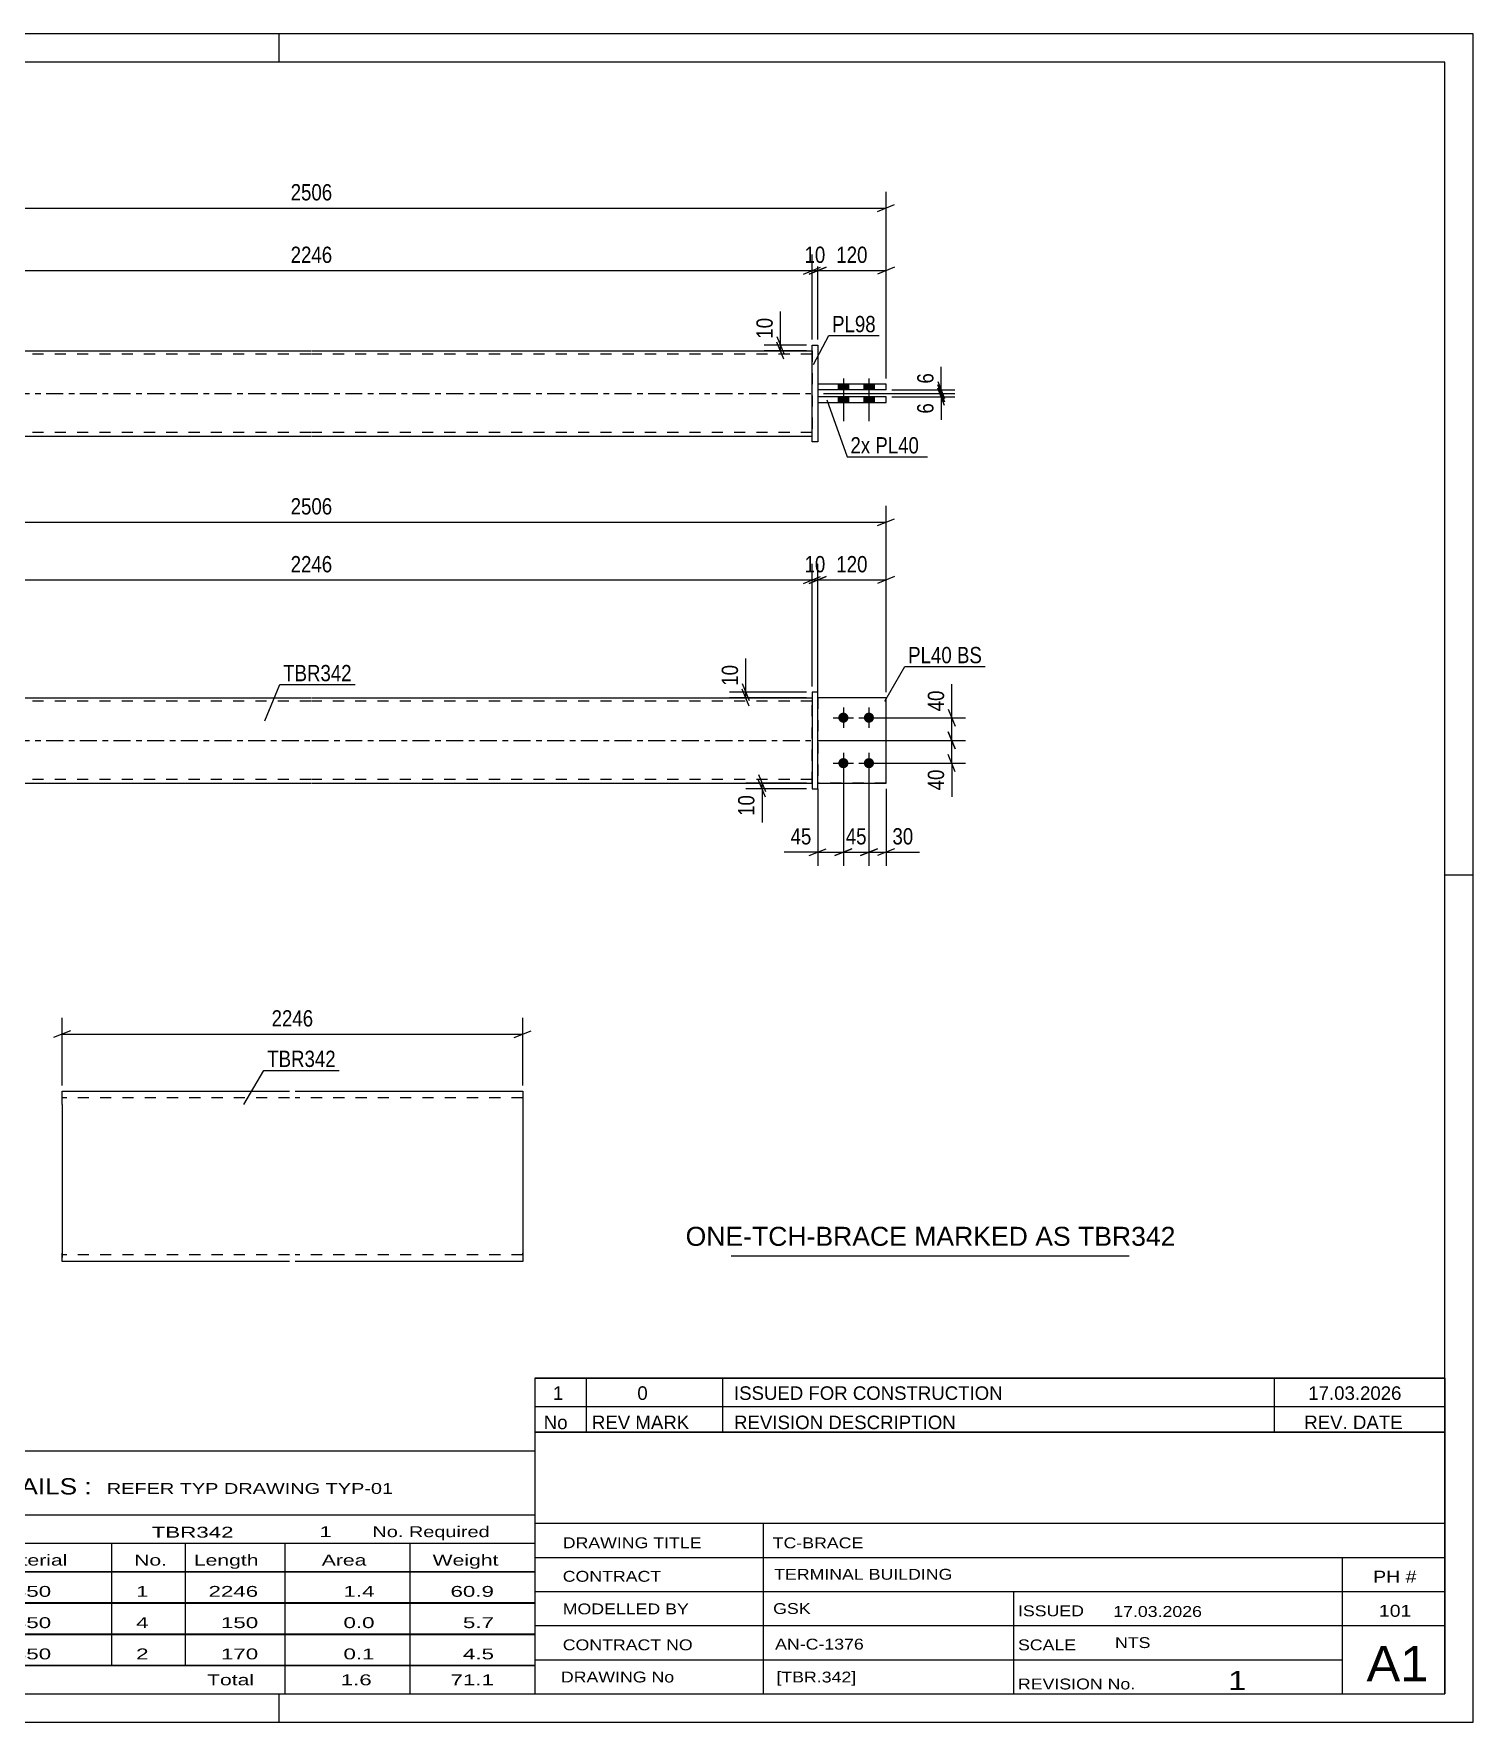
# Model space of a CAD drawing. Header units: millimetres. Extents: x 0 to 420, y 0 to 297.
# Drawn here: x 166.9 to 420, y 0 to 297 of the extents above; entities that cross this region are included whole.
import ezdxf

# ---------------------------------------------------------------- set-up
doc = ezdxf.new("R2010")
doc.units = ezdxf.units.MM
doc.linetypes.add('DXK_LINE_DOT2', pattern=[3.9198, 1.9599, -1.9599])
doc.linetypes.add('DXK_LINE_DOT3', pattern=[5.9187, 2.979, -0.9799, 0.9799, -0.9799])
doc.styles.add('Arial', font='ARIAL.TTF', dxfattribs={"height": 0.2})
doc.styles.add('Arial Narrow', font='ARIALN.TTF', dxfattribs={"height": 0.2})

# ---------------------------------------------------------------- blocks, each defined once
blk = doc.blocks.new('Unknown-581590632-1127')
at = {"color": 5, "linetype": 'Continuous'}
for p, q in [((420, 297), (0, 297)), ((210, 292), (210, 297)), ((420, 0), (420, 297)), ((415, 292), (5, 292)), ((415, 5), (415, 292)), ((420, 149), (415, 149)), ((5, 5), (415, 5)), ((210, 0), (210, 5)), ((0, 0), (420, 0))]:
    blk.add_line(p, q, dxfattribs=at)
blk = doc.blocks.new('Part-581590632-1367 - 1364')
at = {"color": 2, "linetype": 'Continuous'}
for p, q in [((303.73, 181.2), (303.73, 164.2)), ((304.73, 181.2), (303.73, 181.2)), ((304.73, 164.2), (304.73, 181.2)), ((303.73, 164.2), (304.73, 164.2))]:
    blk.add_line(p, q, dxfattribs=at)
blk = doc.blocks.new('Bolt-581590632-1379 - 1364')
at = {"linetype": 'Continuous'}
for points in [[(309.23, 177.6, -1), (309.23, 175.8, -1)], [(313.73, 177.6, -1), (313.73, 175.8, -1)], [(309.23, 169.6, -1), (309.23, 167.8, -1)], [(313.73, 169.6, -1), (313.73, 167.8, -1)]]:
    blk.add_hatch(color=1, dxfattribs=at).paths.add_polyline_path(points)
at = {"color": 1, "linetype": 'Continuous'}
for p, q in [((309.23, 178.5), (309.23, 174.9)), ((313.73, 178.5), (313.73, 174.9)), ((307.43, 176.7), (311.03, 176.7)), ((311.93, 176.7), (315.53, 176.7)), ((309.23, 170.5), (309.23, 166.9)), ((313.73, 170.5), (313.73, 166.9)), ((307.43, 168.7), (311.03, 168.7)), ((311.93, 168.7), (315.53, 168.7))]:
    blk.add_line(p, q, dxfattribs=at)
blk = doc.blocks.new('Part-581590632-1440 - 1364')
at = {"linetype": 'Continuous'}
blk.add_hatch(color=2, dxfattribs=at).paths.add_polyline_path([(157.63, 180.2), (156.83, 181.6), (158.43, 181.6)])
at = {"color": 2, "linetype": 'Continuous'}
for p, q in [((157.63, 180.2), (156.83, 181.6)), ((156.83, 181.6), (158.43, 181.6)), ((158.43, 181.6), (157.63, 180.2)), ((127.63, 180.2), (215.63, 180.2)), ((215.73, 180.2), (303.73, 180.2)), ((127.63, 165.2), (215.63, 165.2)), ((215.73, 165.2), (303.73, 165.2))]:
    blk.add_line(p, q, dxfattribs=at)
at = {"color": 7, "linetype": 'DXK_LINE_DOT2'}
for p, q in [((127.63, 165.2), (127.63, 180.2)), ((215.63, 179.6), (127.63, 179.6)), ((303.73, 179.6), (215.73, 179.6)), ((303.73, 165.2), (303.73, 180.2)), ((215.63, 165.8), (127.63, 165.8)), ((303.73, 165.8), (215.73, 165.8))]:
    blk.add_line(p, q, dxfattribs=at)
at = {"color": 7, "linetype": 'DXK_LINE_DOT3'}
for p, q in [((127.63, 172.7), (215.63, 172.7)), ((215.73, 172.7), (303.73, 172.7))]:
    blk.add_line(p, q, dxfattribs=at)
at = {"color": 2, "linetype": 'Continuous'}
blk.add_circle((157.63, 181.1), 1, dxfattribs=at)
blk = doc.blocks.new('Part-581590632-1445 - 1364')
at = {"color": 2, "linetype": 'Continuous'}
for p, q in [((316.73, 180.2), (304.73, 180.2)), ((316.73, 165.2), (316.73, 180.2)), ((304.73, 165.2), (316.73, 165.2))]:
    blk.add_line(p, q, dxfattribs=at)
at = {"color": 7, "linetype": 'DXK_LINE_DOT2'}
blk.add_line((304.73, 180.2), (304.73, 165.2), dxfattribs=at)
blk = doc.blocks.new('Part-581590632-1450 - 1364')
at = {"color": 7, "linetype": 'DXK_LINE_DOT2'}
for p, q in [((316.73, 180.2), (304.73, 180.2)), ((304.73, 180.2), (304.73, 165.2)), ((316.73, 165.2), (316.73, 180.2)), ((304.73, 165.2), (316.73, 165.2)), ((316.73, 165.2), (304.73, 165.2))]:
    blk.add_line(p, q, dxfattribs=at)
blk = doc.blocks.new('Part-581590632-1778 - 1767')
at = {"color": 7, "linetype": 'DXK_LINE_DOT2'}
blk.add_line((304.73, 233.14), (304.73, 232.14), dxfattribs=at)
at = {"color": 2, "linetype": 'Continuous'}
for p, q in [((316.73, 233.14), (304.73, 233.14)), ((304.73, 232.14), (316.73, 232.14)), ((316.73, 232.14), (316.73, 233.14))]:
    blk.add_line(p, q, dxfattribs=at)
blk = doc.blocks.new('Part-581590632-1773 - 1767')
at = {"linetype": 'Continuous'}
blk.add_hatch(color=2, dxfattribs=at).paths.add_polyline_path([(157.63, 233.74), (156.83, 235.14), (158.43, 235.14)])
at = {"color": 2, "linetype": 'Continuous'}
for p, q in [((127.63, 241.24), (215.63, 241.24)), ((215.73, 241.24), (303.73, 241.24)), ((157.63, 233.74), (156.83, 235.14)), ((156.83, 235.14), (158.43, 235.14)), ((158.43, 235.14), (157.63, 233.74)), ((127.63, 226.24), (215.63, 226.24)), ((215.73, 226.24), (303.73, 226.24))]:
    blk.add_line(p, q, dxfattribs=at)
at = {"color": 7, "linetype": 'DXK_LINE_DOT2'}
for p, q in [((127.63, 226.24), (127.63, 241.24)), ((215.63, 240.64), (127.63, 240.64)), ((303.73, 240.64), (215.73, 240.64)), ((303.73, 241.24), (303.73, 226.24)), ((215.63, 226.84), (127.63, 226.84)), ((303.73, 226.84), (215.73, 226.84))]:
    blk.add_line(p, q, dxfattribs=at)
at = {"color": 7, "linetype": 'DXK_LINE_DOT3'}
for p, q in [((127.63, 233.74), (215.63, 233.74)), ((215.73, 233.74), (303.73, 233.74))]:
    blk.add_line(p, q, dxfattribs=at)
at = {"color": 2, "linetype": 'Continuous'}
blk.add_circle((157.63, 234.64), 1, dxfattribs=at)
blk = doc.blocks.new('Part-581590632-1783 - 1767')
at = {"color": 7, "linetype": 'DXK_LINE_DOT2'}
blk.add_line((304.73, 235.34), (304.73, 234.34), dxfattribs=at)
at = {"color": 2, "linetype": 'Continuous'}
for p, q in [((316.73, 235.34), (304.73, 235.34)), ((316.73, 234.34), (316.73, 235.34)), ((316.73, 234.34), (304.73, 234.34))]:
    blk.add_line(p, q, dxfattribs=at)
blk = doc.blocks.new('Part-581590632-1788 - 1767')
at = {"color": 2, "linetype": 'Continuous'}
for p, q in [((303.73, 225.24), (303.73, 242.24)), ((303.73, 242.24), (304.73, 242.24)), ((304.73, 242.24), (304.73, 225.24)), ((304.73, 225.24), (303.73, 225.24))]:
    blk.add_line(p, q, dxfattribs=at)
blk = doc.blocks.new('Bolt-581590632-1800 - 1767')
at = {"linetype": 'Continuous'}
for points in [[(310.13, 235.34), (308.33, 235.34), (308.33, 234.34), (310.13, 234.34)], [(310.13, 235.34), (308.33, 235.34), (308.33, 234.34), (310.13, 234.34)], [(314.63, 235.34), (312.83, 235.34), (312.83, 234.34), (314.63, 234.34)], [(314.63, 235.34), (312.83, 235.34), (312.83, 234.34), (314.63, 234.34)], [(310.13, 233.14), (308.33, 233.14), (308.33, 232.14), (310.13, 232.14)], [(310.13, 233.14), (308.33, 233.14), (308.33, 232.14), (310.13, 232.14)], [(314.63, 233.14), (312.83, 233.14), (312.83, 232.14), (314.63, 232.14)], [(314.63, 233.14), (312.83, 233.14), (312.83, 232.14), (314.63, 232.14)]]:
    blk.add_hatch(color=1, dxfattribs=at).paths.add_polyline_path(points)
at = {"color": 1, "linetype": 'Continuous'}
for p, q in [((308.33, 235.34), (308.33, 234.34)), ((308.33, 235.34), (308.33, 234.34)), ((309.23, 236.34), (309.23, 228.84)), ((309.23, 236.34), (309.23, 228.84)), ((310.13, 235.34), (310.13, 234.34)), ((310.13, 235.34), (310.13, 234.34)), ((312.83, 235.34), (312.83, 234.34)), ((312.83, 235.34), (312.83, 234.34)), ((313.73, 236.34), (313.73, 228.84)), ((313.73, 236.34), (313.73, 228.84)), ((314.63, 235.34), (314.63, 234.34)), ((314.63, 235.34), (314.63, 234.34)), ((308.33, 233.14), (308.33, 232.14)), ((308.33, 233.14), (308.33, 232.14)), ((310.13, 233.14), (310.13, 232.14)), ((310.13, 233.14), (310.13, 232.14)), ((312.83, 233.14), (312.83, 232.14)), ((312.83, 233.14), (312.83, 232.14)), ((314.63, 233.14), (314.63, 232.14)), ((314.63, 233.14), (314.63, 232.14))]:
    blk.add_line(p, q, dxfattribs=at)
blk = doc.blocks.new('Part-581590632-2256 - 2248')
at = {"color": 2, "linetype": 'Continuous'}
for p, q in [((171.84, 108.63), (171.84, 111.03)), ((171.84, 111.03), (211.84, 111.03)), ((212.84, 111.03), (252.84, 111.03)), ((252.84, 111.03), (252.84, 110.85)), ((252.84, 110.85), (252.84, 108.63)), ((171.84, 108.63), (171.84, 82.52)), ((252.84, 108.63), (252.84, 81.03)), ((171.84, 81.22), (171.84, 82.52)), ((171.84, 81.03), (171.84, 81.22)), ((211.84, 81.03), (171.84, 81.03)), ((252.84, 81.03), (212.84, 81.03))]:
    blk.add_line(p, q, dxfattribs=at)
at = {"color": 7, "linetype": 'DXK_LINE_DOT2'}
for p, q in [((252.84, 110.33), (252.84, 108.63)), ((211.84, 109.83), (171.84, 109.83)), ((252.84, 109.83), (212.84, 109.83)), ((171.84, 82.52), (171.84, 81.74)), ((171.84, 82.23), (171.84, 82.33)), ((211.84, 82.23), (171.84, 82.23)), ((252.84, 82.23), (212.84, 82.23)), ((252.84, 82.33), (252.84, 82.52)), ((252.84, 82.23), (252.84, 82.33)), ((252.84, 82.23), (252.84, 82.33))]:
    blk.add_line(p, q, dxfattribs=at)
blk = doc.blocks.new('StraightDimension-581590632-1665 - 1364')
at = {"color": 7, "linetype": 'Continuous'}
for p, q in [((309.23, 167.7), (309.23, 150.65)), ((313.73, 167.7), (313.73, 150.65)), ((307.73, 152.45), (310.73, 153.65)), ((309.23, 153.05), (313.73, 153.05)), ((315.23, 153.65), (312.23, 152.45))]:
    blk.add_line(p, q, dxfattribs=at)
at = {"color": 0}
blk.add_wipeout([(313.91, 153.8), (313.91, 158), (309.05, 158), (309.05, 153.8)], dxfattribs=at)
at = {"color": 3, "style": 'Arial Narrow'}
blk.add_text('45', height=2.863, dxfattribs=at).set_placement((309.65, 154.4))
blk = doc.blocks.new('StraightDimension-581590632-1505 - 1364')
at = {"color": 7, "linetype": 'Continuous'}
for p, q in [((303.73, 182.2), (303.73, 203.77)), ((304.73, 181.2), (304.73, 203.77)), ((302.23, 200.32), (305.23, 201.52)), ((306.23, 201.52), (303.23, 200.32)), ((303.73, 200.92), (304.73, 200.92))]:
    blk.add_line(p, q, dxfattribs=at)
at = {"color": 0}
blk.add_wipeout([(306.66, 201.67), (306.66, 205.87), (301.8, 205.87), (301.8, 201.67)], dxfattribs=at)
at = {"color": 3, "style": 'Arial Narrow'}
blk.add_text('10', height=2.863, dxfattribs=at).set_placement((302.4, 202.27))
blk = doc.blocks.new('StraightDimension-581590632-1703 - 1364')
at = {"color": 7, "linetype": 'Continuous'}
for p, q in [((314.73, 176.7), (330.69, 176.7)), ((327.69, 178.2), (328.89, 175.2)), ((328.29, 172.7), (328.29, 176.7)), ((304.73, 172.7), (330.69, 172.7)), ((328.89, 171.2), (327.69, 174.2))]:
    blk.add_line(p, q, dxfattribs=at)
at = {"color": 0}
blk.add_wipeout([(327.54, 182.08), (323.34, 182.08), (323.34, 177.22), (327.54, 177.22)], dxfattribs=at)
at = {"color": 7, "linetype": 'Continuous'}
blk.add_line((328.29, 176.7), (328.29, 182.6), dxfattribs=at)
blk.add_line((328.29, 176.7), (328.29, 182.6), dxfattribs=at)
at = {"color": 3, "style": 'Arial Narrow'}
blk.add_text('40', height=2.863, rotation=90.0002, dxfattribs=at).set_placement((326.94, 177.82))
blk = doc.blocks.new('StraightDimension-581590632-1649 - 1364')
at = {"color": 7, "linetype": 'Continuous'}
for p, q in [((309.23, 167.7), (309.23, 150.65)), ((304.73, 164.2), (304.73, 150.65)), ((303.23, 152.45), (306.23, 153.65)), ((304.73, 153.05), (309.23, 153.05)), ((310.73, 153.65), (307.73, 152.45))]:
    blk.add_line(p, q, dxfattribs=at)
at = {"color": 0}
blk.add_wipeout([(304.21, 153.8), (304.21, 158), (299.35, 158), (299.35, 153.8)], dxfattribs=at)
at = {"color": 7, "linetype": 'Continuous'}
blk.add_line((304.73, 153.05), (298.83, 153.05), dxfattribs=at)
blk.add_line((304.73, 153.05), (298.83, 153.05), dxfattribs=at)
at = {"color": 3, "style": 'Arial Narrow'}
blk.add_text('45', height=2.863, dxfattribs=at).set_placement((299.95, 154.4))
blk = doc.blocks.new('StraightDimension-581590632-1730 - 1364')
at = {"color": 7, "linetype": 'Continuous'}
for p, q in [((302.73, 181.2), (289.2, 181.2)), ((291.45, 182.7), (292.65, 179.7)), ((292.65, 178.7), (291.45, 181.7)), ((292.05, 180.2), (292.05, 181.2)), ((302.73, 180.2), (289.2, 180.2))]:
    blk.add_line(p, q, dxfattribs=at)
at = {"color": 0}
blk.add_wipeout([(291.3, 186.58), (287.1, 186.58), (287.1, 181.72), (291.3, 181.72)], dxfattribs=at)
at = {"color": 7, "linetype": 'Continuous'}
blk.add_line((292.05, 181.2), (292.05, 187.1), dxfattribs=at)
blk.add_line((292.05, 181.2), (292.05, 187.1), dxfattribs=at)
at = {"color": 3, "style": 'Arial Narrow'}
blk.add_text('10', height=2.863, rotation=90.0002, dxfattribs=at).set_placement((290.7, 182.32))
blk = doc.blocks.new('StraightDimension-581590632-1496 - 1364')
at = {"color": 7, "linetype": 'Continuous'}
for p, q in [((127.63, 182.2), (127.63, 203.77)), ((303.73, 182.2), (303.73, 203.77)), ((129.13, 201.52), (126.13, 200.32)), ((127.63, 200.92), (303.73, 200.92)), ((302.23, 200.32), (305.23, 201.52))]:
    blk.add_line(p, q, dxfattribs=at)
at = {"color": 0}
blk.add_wipeout([(219.94, 201.67), (219.94, 205.87), (211.43, 205.87), (211.43, 201.67)], dxfattribs=at)
at = {"color": 3, "style": 'Arial Narrow'}
blk.add_text('2246', height=2.863, dxfattribs=at).set_placement((212.03, 202.27))
blk = doc.blocks.new('StraightDimension-581590632-1523 - 1364')
at = {"color": 7, "linetype": 'Continuous'}
for p, q in [((304.73, 181.2), (304.73, 203.77)), ((316.73, 181.2), (316.73, 203.77)), ((303.23, 200.32), (306.23, 201.52)), ((304.73, 200.92), (316.73, 200.92)), ((318.23, 201.52), (315.23, 200.32))]:
    blk.add_line(p, q, dxfattribs=at)
at = {"color": 0}
blk.add_wipeout([(314.07, 201.67), (314.07, 205.87), (307.39, 205.87), (307.39, 201.67)], dxfattribs=at)
at = {"color": 3, "style": 'Arial Narrow'}
blk.add_text('120', height=2.863, dxfattribs=at).set_placement((307.99, 202.27))
blk = doc.blocks.new('StraightDimension-581590632-1546 - 1364')
at = {"color": 7, "linetype": 'Continuous'}
for p, q in [((114.63, 181.2), (114.63, 213.94)), ((316.73, 181.2), (316.73, 213.94)), ((116.13, 211.69), (113.13, 210.49)), ((114.63, 211.09), (316.73, 211.09)), ((315.23, 210.49), (318.23, 211.69))]:
    blk.add_line(p, q, dxfattribs=at)
at = {"color": 0}
blk.add_wipeout([(219.94, 211.84), (219.94, 216.04), (211.43, 216.04), (211.43, 211.84)], dxfattribs=at)
at = {"color": 3, "style": 'Arial Narrow'}
blk.add_text('2506', height=2.863, dxfattribs=at).set_placement((212.03, 212.44))
blk = doc.blocks.new('StraightDimension-581590632-1640 - 1364')
at = {"color": 7, "linetype": 'Continuous'}
for p, q in [((294.33, 166.7), (295.53, 163.7)), ((302.73, 165.2), (292.08, 165.2)), ((302.73, 164.2), (292.08, 164.2)), ((295.53, 162.7), (294.33, 165.7)), ((294.93, 164.2), (294.93, 165.2))]:
    blk.add_line(p, q, dxfattribs=at)
at = {"color": 0}
blk.add_wipeout([(294.18, 163.67), (289.98, 163.67), (289.98, 158.82), (294.18, 158.82)], dxfattribs=at)
at = {"color": 7, "linetype": 'Continuous'}
blk.add_line((294.93, 164.2), (294.93, 158.29), dxfattribs=at)
blk.add_line((294.93, 164.2), (294.93, 158.29), dxfattribs=at)
at = {"color": 3, "style": 'Arial Narrow'}
blk.add_text('10', height=2.863, rotation=90.0002, dxfattribs=at).set_placement((293.58, 159.42))
blk = doc.blocks.new('StraightDimension-581590632-1675 - 1364')
at = {"color": 7, "linetype": 'Continuous'}
for p, q in [((313.73, 167.7), (313.73, 150.65)), ((316.73, 164.2), (316.73, 150.65)), ((312.23, 152.45), (315.23, 153.65)), ((313.73, 153.05), (316.73, 153.05)), ((318.23, 153.65), (315.23, 152.45))]:
    blk.add_line(p, q, dxfattribs=at)
at = {"color": 0}
blk.add_wipeout([(322.11, 153.8), (322.11, 158), (317.26, 158), (317.26, 153.8)], dxfattribs=at)
at = {"color": 7, "linetype": 'Continuous'}
blk.add_line((316.73, 153.05), (322.64, 153.05), dxfattribs=at)
blk.add_line((316.73, 153.05), (322.64, 153.05), dxfattribs=at)
at = {"color": 3, "style": 'Arial Narrow'}
blk.add_text('30', height=2.863, dxfattribs=at).set_placement((317.86, 154.4))
blk = doc.blocks.new('StraightDimension-581590632-1716 - 1364')
at = {"color": 7, "linetype": 'Continuous'}
for p, q in [((304.73, 172.7), (330.69, 172.7)), ((327.69, 174.2), (328.89, 171.2)), ((328.29, 168.7), (328.29, 172.7)), ((328.89, 167.2), (327.69, 170.2)), ((314.73, 168.7), (330.69, 168.7))]:
    blk.add_line(p, q, dxfattribs=at)
at = {"color": 0}
blk.add_wipeout([(327.54, 168.17), (323.34, 168.17), (323.34, 163.32), (327.54, 163.32)], dxfattribs=at)
at = {"color": 7, "linetype": 'Continuous'}
blk.add_line((328.29, 168.7), (328.29, 162.79), dxfattribs=at)
blk.add_line((328.29, 168.7), (328.29, 162.79), dxfattribs=at)
at = {"color": 3, "style": 'Arial Narrow'}
blk.add_text('40', height=2.863, rotation=90.0002, dxfattribs=at).set_placement((326.94, 163.92))
blk = doc.blocks.new('StraightDimension-581590632-1890 - 1767')
at = {"color": 7, "linetype": 'Continuous'}
for p, q in [((303.23, 254.74), (306.23, 255.94)), ((304.73, 243.25), (304.73, 258.19)), ((318.23, 255.94), (315.23, 254.74)), ((316.73, 236.34), (316.73, 258.19)), ((304.73, 255.34), (316.73, 255.34))]:
    blk.add_line(p, q, dxfattribs=at)
at = {"color": 0}
blk.add_wipeout([(314.07, 256.09), (314.07, 260.29), (307.39, 260.29), (307.39, 256.09)], dxfattribs=at)
at = {"color": 3, "style": 'Arial Narrow'}
blk.add_text('120', height=2.863, dxfattribs=at).set_placement((307.99, 256.69))
blk = doc.blocks.new('StraightDimension-581590632-1816 - 1767')
at = {"color": 7, "linetype": 'Continuous'}
for p, q in [((325.83, 235.84), (327.03, 232.84)), ((327.03, 232.24), (325.83, 235.24)), ((305.73, 233.74), (328.83, 233.74)), ((317.73, 234.34), (328.83, 234.34)), ((326.43, 233.74), (326.43, 234.34))]:
    blk.add_line(p, q, dxfattribs=at)
at = {"color": 0}
blk.add_wipeout([(325.68, 237.9), (321.48, 237.9), (321.48, 234.87), (325.68, 234.87)], dxfattribs=at)
at = {"color": 7, "linetype": 'Continuous'}
blk.add_line((326.43, 234.34), (326.43, 238.42), dxfattribs=at)
blk.add_line((326.43, 234.34), (326.43, 238.42), dxfattribs=at)
at = {"color": 3, "style": 'Arial Narrow'}
blk.add_text('6', height=2.86, rotation=90.0002, dxfattribs=at).set_placement((325.08, 235.47))
blk = doc.blocks.new('StraightDimension-581590632-1805 - 1767')
at = {"color": 7, "linetype": 'Continuous'}
for p, q in [((297.55, 243.75), (298.75, 240.75)), ((302.73, 242.25), (295.3, 242.25)), ((302.73, 241.24), (295.3, 241.24)), ((298.75, 239.74), (297.55, 242.74)), ((298.15, 241.24), (298.15, 242.25))]:
    blk.add_line(p, q, dxfattribs=at)
at = {"color": 0}
blk.add_wipeout([(297.4, 247.63), (293.2, 247.63), (293.2, 242.77), (297.4, 242.77)], dxfattribs=at)
at = {"color": 7, "linetype": 'Continuous'}
blk.add_line((298.15, 242.25), (298.15, 248.15), dxfattribs=at)
blk.add_line((298.15, 242.25), (298.15, 248.15), dxfattribs=at)
at = {"color": 3, "style": 'Arial Narrow'}
blk.add_text('10', height=2.863, rotation=90.0002, dxfattribs=at).set_placement((296.8, 243.37))
blk = doc.blocks.new('StraightDimension-581590632-1825 - 1767')
at = {"color": 7, "linetype": 'Continuous'}
for p, q in [((325.83, 235.24), (327.03, 232.24)), ((327.03, 231.64), (325.83, 234.64)), ((305.73, 233.74), (328.83, 233.74)), ((317.73, 233.14), (328.83, 233.14)), ((326.43, 233.14), (326.43, 233.74))]:
    blk.add_line(p, q, dxfattribs=at)
at = {"color": 0}
blk.add_wipeout([(325.68, 232.62), (321.48, 232.62), (321.48, 229.59), (325.68, 229.59)], dxfattribs=at)
at = {"color": 7, "linetype": 'Continuous'}
blk.add_line((326.43, 233.14), (326.43, 229.07), dxfattribs=at)
blk.add_line((326.43, 233.14), (326.43, 229.07), dxfattribs=at)
at = {"color": 3, "style": 'Arial Narrow'}
blk.add_text('6', height=2.86, rotation=90.0002, dxfattribs=at).set_placement((325.08, 230.19))
blk = doc.blocks.new('StraightDimension-581590632-1900 - 1767')
at = {"color": 7, "linetype": 'Continuous'}
for p, q in [((302.23, 254.74), (305.23, 255.94)), ((306.23, 255.94), (303.23, 254.74)), ((303.73, 243.25), (303.73, 258.19)), ((304.73, 243.25), (304.73, 258.19)), ((303.73, 255.34), (304.73, 255.34))]:
    blk.add_line(p, q, dxfattribs=at)
at = {"color": 0}
blk.add_wipeout([(306.66, 256.09), (306.66, 260.29), (301.8, 260.29), (301.8, 256.09)], dxfattribs=at)
at = {"color": 3, "style": 'Arial Narrow'}
blk.add_text('10', height=2.863, dxfattribs=at).set_placement((302.4, 256.69))
blk = doc.blocks.new('StraightDimension-581590632-1910 - 1767')
at = {"color": 7, "linetype": 'Continuous'}
for p, q in [((129.13, 255.94), (126.13, 254.74)), ((127.63, 243.24), (127.63, 258.19)), ((302.23, 254.74), (305.23, 255.94)), ((303.73, 243.24), (303.73, 258.19)), ((127.63, 255.34), (303.73, 255.34))]:
    blk.add_line(p, q, dxfattribs=at)
at = {"color": 0}
blk.add_wipeout([(219.94, 256.09), (219.94, 260.29), (211.43, 260.29), (211.43, 256.09)], dxfattribs=at)
at = {"color": 3, "style": 'Arial Narrow'}
blk.add_text('2246', height=2.863, dxfattribs=at).set_placement((212.03, 256.69))
blk = doc.blocks.new('StraightDimension-581590632-1941 - 1767')
at = {"color": 7, "linetype": 'Continuous'}
for p, q in [((114.63, 236.34), (114.63, 269.19)), ((316.73, 236.34), (316.73, 269.19)), ((116.13, 266.94), (113.13, 265.74)), ((114.63, 266.34), (316.73, 266.34)), ((315.23, 265.74), (318.23, 266.94))]:
    blk.add_line(p, q, dxfattribs=at)
at = {"color": 0}
blk.add_wipeout([(219.94, 267.09), (219.94, 271.29), (211.43, 271.29), (211.43, 267.09)], dxfattribs=at)
at = {"color": 3, "style": 'Arial Narrow'}
blk.add_text('2506', height=2.863, dxfattribs=at).set_placement((212.03, 267.69))
blk = doc.blocks.new('StraightDimension-581590632-2261 - 2248')
at = {"color": 7, "linetype": 'Continuous'}
for p, q in [((171.84, 112.03), (171.84, 123.88)), ((252.84, 112.03), (252.84, 123.88)), ((173.34, 121.63), (170.34, 120.43)), ((171.84, 121.03), (252.84, 121.03)), ((251.34, 120.43), (254.34, 121.63))]:
    blk.add_line(p, q, dxfattribs=at)
at = {"color": 0}
blk.add_wipeout([(216.59, 121.78), (216.59, 125.98), (208.08, 125.98), (208.08, 121.78)], dxfattribs=at)
at = {"color": 3, "style": 'Arial Narrow'}
blk.add_text('2246', height=2.863, dxfattribs=at).set_placement((208.68, 122.38))
blk = doc.blocks.new('Unknown-581590632-2894')
at = {"color": 7, "linetype": 'Continuous'}
for p, q in [((255, 51.05), (255, 5)), ((255, 51.05), (415, 51.05)), ((415, 51), (415, 5)), ((255, 35), (415, 35)), ((295.14, 35), (295.14, 5)), ((255, 29), (415, 29)), ((397, 5.05), (397, 29.05)), ((255, 23), (415, 23)), ((339.14, 23), (339.14, 5)), ((255, 17), (415, 17)), ((255, 11), (397, 11)), ((255, 5), (415, 5))]:
    blk.add_line(p, q, dxfattribs=at)
at = {"color": 7, "style": 'Arial Narrow'}
for s, height, width, p in [('DRAWING TITLE', 1.9089, 1.425378, (259.88, 30.61)), ('TC-BRACE', 1.909, 1.425378, (296.81, 30.59)), ('TERMINAL BUILDING', 1.9089, 1.425378, (297.06, 25.07)), ('CONTRACT', 1.909, 1.425378, (259.88, 24.71)), ('MODELLED BY', 1.9089, 1.425378, (259.88, 18.98)), ('GSK', 1.909, 1.425378, (296.88, 19.04)), ('ISSUED', 1.909, 1.425378, (339.94, 18.64)), ('17.03.2026', 1.909, 1.425378, (356.69, 18.52)), ('CONTRACT NO', 1.9089, 1.425378, (259.88, 12.66)), ('AN-C-1376', 1.909, 1.425378, (297.23, 12.78)), ('SCALE', 1.909, 1.425378, (339.94, 12.65)), ('A1', 6.204, 1.25, (401.24, 7.2)), ('DRAWING No', 1.909, 1.425378, (259.56, 7)), ('[TBR.342]', 1.909, 1.425378, (297.46, 6.99)), ('1', 3.34, 1.5, (376.91, 5.68)), ('REVISION No.', 1.9089, 1.425378, (339.94, 5.77))]:
    blk.add_text(s, height=height, dxfattribs=dict(at, width=width)).set_placement(p)
at = {"color": 7, "linetype": 'Continuous', "style": 'Arial Narrow'}
for s, height, width, p in [('PH #', 2.1, 1.42538, (402.4, 24.55)), ('101', 2.1, 1.42538, (403.41, 18.55)), ('NTS', 1.909, 1.425378, (357, 13.05))]:
    blk.add_text(s, height=height, dxfattribs=dict(at, width=width)).set_placement(p)
blk = doc.blocks.new('Unknown-581590632-2895')
at = {"color": 7, "linetype": 'Continuous'}
for p, q in [((255, 60.55), (415, 60.55)), ((415, 60.55), (255, 60.55)), ((255, 60.55), (255, 55.55)), ((264, 60.55), (264, 55.55)), ((288, 60.55), (288, 55.55)), ((385, 60.55), (385, 55.55)), ((415, 60.55), (415, 55.55)), ((255, 55.55), (415, 55.55)), ((255, 55.55), (255, 51.05)), ((255, 55.55), (415, 55.55)), ((264, 55.55), (264, 51.05)), ((288, 55.55), (288, 51.05)), ((385, 55.55), (385, 51.05)), ((415, 55.55), (415, 51.05)), ((415, 51.05), (255, 51.05))]:
    blk.add_line(p, q, dxfattribs=at)
at = {"color": 7, "linetype": 'Continuous', "style": 'Arial Narrow'}
for s, height, width, p in [('1', 2.39, 1.196471, (258.16, 56.7)), ('0', 2.39, 1.196471, (273, 56.7)), ('ISSUED FOR CONSTRUCTION', 2.3861, 1.196471, (290, 56.7)), ('17.03.2026', 2.386, 1.196471, (391, 56.7)), ('No', 2.386, 1.2, (256.54, 51.55)), ('REV MARK', 2.386, 1.2, (265, 51.55)), ('REVISION DESCRIPTION', 2.3861, 1.2, (290, 51.55)), ('REV. DATE', 2.386, 1.2, (390.28, 51.55))]:
    blk.add_text(s, height=height, dxfattribs=dict(at, width=width)).set_placement(p)
blk = doc.blocks.new('Unknown-581590632-2896')
at = {"color": 7, "linetype": 'Continuous'}
for p, q in [((95, 47.75), (255, 47.75)), ((95, 36.5), (95, 47.75)), ((255, 47.75), (255, 36.5)), ((95, 36.5), (255, 36.5)), ((95, 36.5), (95, 31.5)), ((255, 36.5), (255, 31.5)), ((95, 31.5), (255, 31.5)), ((95, 31.5), (95, 26.5)), ((119, 31.5), (119, 26.5)), ((154.5, 31.5), (154.5, 26.5)), ((180.5, 31.5), (180.5, 26.5)), ((193.5, 31.5), (193.5, 26.5)), ((211, 31.5), (211, 26.5)), ((233, 31.5), (233, 26.5)), ((255, 31.5), (255, 26.5)), ((95, 26.5), (255, 26.5)), ((95, 26.45), (95, 21.05)), ((95, 26.45), (255, 26.45)), ((119, 26.5), (119, 21)), ((154.5, 26.5), (154.5, 21)), ((180.5, 26.5), (180.5, 21)), ((193.5, 26.5), (193.5, 21)), ((211, 26.5), (211, 21)), ((233, 26.5), (233, 21)), ((255, 26.45), (255, 21.05)), ((95, 21.05), (255, 21.05)), ((95, 20.95), (95, 15.55)), ((95, 20.95), (255, 20.95)), ((119, 21), (119, 15.5)), ((154.5, 21), (154.5, 15.5)), ((180.5, 21), (180.5, 15.5)), ((193.5, 21), (193.5, 15.5)), ((211, 21), (211, 15.5)), ((233, 21), (233, 15.5)), ((255, 20.95), (255, 15.55)), ((95, 15.55), (255, 15.55)), ((95, 15.45), (95, 10.05)), ((95, 15.45), (255, 15.45)), ((119, 15.5), (119, 10)), ((154.5, 15.5), (154.5, 10)), ((180.5, 15.5), (180.5, 10)), ((193.5, 15.5), (193.5, 10)), ((211, 15.5), (211, 10)), ((233, 15.5), (233, 10)), ((255, 15.45), (255, 10.05)), ((95, 10.05), (255, 10.05)), ((95, 10), (255, 10)), ((95, 10), (95, 5)), ((211, 10), (211, 5)), ((233, 10), (233, 5)), ((255, 10), (255, 5)), ((95, 5), (255, 5))]:
    blk.add_line(p, q, dxfattribs=at)
at = {"color": 7, "style": 'Arial Narrow'}
for s, height, width, p in [('GENERAL NOTES & WELD DETAILS :', 2.8633, 1.4, (96.15, 40.06)), ('REFER TYP DRAWING TYP-01', 1.9089, 1.6, (179.7, 40.16)), ("MATERIAL LIST FOR ASSEMBLY MK'D", 1.9089, 1.6, (96.15, 32.56)), ('TBR342', 1.909, 1.794707, (187.59, 32.47)), ('1', 1.91, 1.794707, (217.08, 32.56)), ('No. Required', 1.9089, 1.6, (226.41, 32.56)), ('Mark', 1.909, 1.7, (96.34, 27.5)), ('Profile', 1.909, 1.7, (129.41, 27.5)), ('Material', 1.909, 1.7, (159.54, 27.56)), ('No.', 1.909, 1.7, (184.5, 27.56)), ('Length', 1.909, 1.7, (195, 27.56)), ('Area', 1.909, 1.7, (217.5, 27.56)), ('Weight', 1.909, 1.7, (237, 27.56))]:
    blk.add_text(s, height=height, dxfattribs=dict(at, width=width)).set_placement(p)
at = {"color": 7, "linetype": 'Continuous', "style": 'Arial Narrow'}
for s, height, width, p in [('TBR342', 1.909, 1.794707, (96.5, 22.06)), ('SHS150*6', 1.909, 1.794707, (121, 22.06)), ('E350', 1.909, 1.794707, (160.74, 22.06)), ('1', 1.91, 1.794707, (184.86, 22.06)), ('2246', 1.909, 1.794707, (197.58, 22.06)), ('1.4', 1.909, 1.794707, (221.32, 22.06)), ('60.9', 1.909, 1.794707, (240.14, 22.06)), ('PL40', 1.909, 1.794707, (96.5, 16.56)), ('PL10*120', 1.909, 1.794707, (121, 16.56)), ('E350', 1.909, 1.794707, (160.74, 16.56)), ('4', 1.91, 1.794707, (184.86, 16.56)), ('150', 1.909, 1.794707, (199.77, 16.56)), ('0.0', 1.909, 1.794707, (221.32, 16.56)), ('5.7', 1.909, 1.794707, (242.33, 16.56)), ('PL98', 1.909, 1.794707, (96.5, 11.06)), ('PL10*170', 1.909, 1.794707, (121, 11.06)), ('E350', 1.909, 1.794707, (160.74, 11.06)), ('2', 1.91, 1.794707, (184.86, 11.06)), ('170', 1.909, 1.794707, (199.77, 11.06)), ('0.1', 1.909, 1.794707, (221.32, 11.06)), ('4.5', 1.909, 1.794707, (242.33, 11.06)), ('Total', 1.909, 1.7, (197.33, 6.5)), ('1.6', 1.909, 1.794707, (220.83, 6.5)), ('71.1', 1.909, 1.794707, (240.14, 6.5))]:
    blk.add_text(s, height=height, dxfattribs=dict(at, width=width)).set_placement(p)
blk = doc.blocks.new('Unknown-581590632-2897')
at = {"color": 7, "linetype": 'Continuous'}
blk.add_line((289.5, 82.05), (359.5, 82.05), dxfattribs=at)
at = {"color": 7, "style": 'Arial'}
blk.add_text('ONE-TCH-BRACE MARKED AS TBR342', height=3.3428, dxfattribs=at).set_placement((281.49, 83.8))
blk = doc.blocks.new('Mark-581590632-1436 - 1364')
at = {"color": 0}
blk.add_wipeout([(222.77, 183.11), (222.77, 186.11), (210.71, 186.11), (210.71, 183.11)], dxfattribs=at)
blk.add_wipeout([(222.77, 183.11), (222.77, 186.11), (210.71, 186.11), (210.71, 183.11)], dxfattribs=at)
at = {"color": 30, "linetype": 'Continuous'}
for p, q in [((207.51, 176.17), (210.11, 182.51)), ((210.11, 182.51), (223.37, 182.51))]:
    blk.add_line(p, q, dxfattribs=at)
at = {"color": 3, "style": 'Arial Narrow'}
blk.add_text('TBR342', height=2.863, dxfattribs=at).set_placement((210.71, 183.11))
blk = doc.blocks.new('MarkSet-581590632-1752 - 1364')
at = {"color": 0}
blk.add_wipeout([(328.31, 186.28), (328.31, 189.28), (320.63, 189.28), (320.63, 186.28)], dxfattribs=at)
blk.add_wipeout([(328.31, 186.28), (328.31, 189.28), (320.63, 189.28), (320.63, 186.28)], dxfattribs=at)
at = {"color": 30, "linetype": 'Continuous'}
blk.add_line((316.53, 179.62), (320.03, 185.68), dxfattribs=at)
at = {"color": 0}
blk.add_wipeout([(333.59, 186.28), (333.59, 189.28), (329.21, 189.28), (329.21, 186.28)], dxfattribs=at)
blk.add_wipeout([(333.59, 186.28), (333.59, 189.28), (329.21, 189.28), (329.21, 186.28)], dxfattribs=at)
at = {"color": 30, "linetype": 'Continuous'}
blk.add_line((320.03, 185.68), (334.19, 185.68), dxfattribs=at)
at = {"color": 3, "style": 'Arial Narrow'}
for s, p in [('PL40', (320.63, 186.28)), ('BS', (329.21, 186.28))]:
    blk.add_text(s, height=2.863, dxfattribs=at).set_placement(p)
blk = doc.blocks.new('Mark-581590632-1784 - 1767')
at = {"color": 0}
blk.add_wipeout([(314.93, 244.5), (314.93, 247.5), (307.25, 247.5), (307.25, 244.5)], dxfattribs=at)
blk.add_wipeout([(314.93, 244.5), (314.93, 247.5), (307.25, 247.5), (307.25, 244.5)], dxfattribs=at)
at = {"color": 30, "linetype": 'Continuous'}
for p, q in [((303.96, 238.82), (306.65, 243.9)), ((306.65, 243.9), (315.53, 243.9))]:
    blk.add_line(p, q, dxfattribs=at)
at = {"color": 3, "style": 'Arial Narrow'}
blk.add_text('PL98', height=2.863, dxfattribs=at).set_placement((307.25, 244.5))
blk = doc.blocks.new('MarkSet-581590632-1973 - 1767')
at = {"color": 0}
blk.add_wipeout([(313.95, 223.18), (313.95, 226.18), (310.48, 226.18), (310.48, 223.18)], dxfattribs=at)
blk.add_wipeout([(313.95, 223.18), (313.95, 226.18), (310.48, 226.18), (310.48, 223.18)], dxfattribs=at)
at = {"color": 30, "linetype": 'Continuous'}
blk.add_line((306.35, 232.6), (309.88, 222.58), dxfattribs=at)
at = {"color": 0}
blk.add_wipeout([(322.53, 223.18), (322.53, 226.18), (314.85, 226.18), (314.85, 223.18)], dxfattribs=at)
blk.add_wipeout([(322.53, 223.18), (322.53, 226.18), (314.85, 226.18), (314.85, 223.18)], dxfattribs=at)
at = {"color": 30, "linetype": 'Continuous'}
blk.add_line((309.88, 222.58), (324.03, 222.58), dxfattribs=at)
at = {"color": 3, "style": 'Arial Narrow'}
for s, p in [('2x', (310.48, 223.18)), ('PL40', (314.85, 223.18))]:
    blk.add_text(s, height=2.863, dxfattribs=at).set_placement(p)
blk = doc.blocks.new('Mark-581590632-2252 - 2248')
at = {"color": 0}
blk.add_wipeout([(219.97, 115.26), (219.97, 118.26), (207.91, 118.26), (207.91, 115.26)], dxfattribs=at)
blk.add_wipeout([(219.97, 115.26), (219.97, 118.26), (207.91, 118.26), (207.91, 115.26)], dxfattribs=at)
at = {"color": 30, "linetype": 'Continuous'}
for p, q in [((203.81, 108.67), (207.31, 114.66)), ((207.31, 114.66), (220.57, 114.66))]:
    blk.add_line(p, q, dxfattribs=at)
at = {"color": 3, "style": 'Arial Narrow'}
blk.add_text('TBR342', height=2.863, dxfattribs=at).set_placement((207.91, 115.26))

msp = doc.modelspace()

# ---------------------------------------------------------------- block references
for name in ['Unknown-581590632-1127', 'Part-581590632-1773 - 1767', 'Part-581590632-1788 - 1767', 'Part-581590632-1783 - 1767', 'Bolt-581590632-1800 - 1767', 'Part-581590632-1778 - 1767', 'Part-581590632-1440 - 1364', 'Part-581590632-1367 - 1364', 'Part-581590632-1445 - 1364', 'Part-581590632-1450 - 1364', 'Bolt-581590632-1379 - 1364', 'Part-581590632-2256 - 2248', 'Unknown-581590632-2897', 'Unknown-581590632-2895', 'Unknown-581590632-2894', 'Unknown-581590632-2896']:
    msp.add_blockref(name, (0, 0))

# ---------------------------------------------------------------- next in the draw order: block references
for name in ['StraightDimension-581590632-1890 - 1767', 'StraightDimension-581590632-1505 - 1364', 'StraightDimension-581590632-1665 - 1364', 'StraightDimension-581590632-2261 - 2248']:
    msp.add_blockref(name, (0, 0))

# ---------------------------------------------------------------- next in the draw order: block references
for name in ['StraightDimension-581590632-1805 - 1767', 'StraightDimension-581590632-1816 - 1767', 'StraightDimension-581590632-1730 - 1364', 'StraightDimension-581590632-1703 - 1364', 'StraightDimension-581590632-1649 - 1364', 'StraightDimension-581590632-1675 - 1364', 'Mark-581590632-2252 - 2248']:
    msp.add_blockref(name, (0, 0))

# ---------------------------------------------------------------- next in the draw order: block references
for name in ['StraightDimension-581590632-1900 - 1767', 'StraightDimension-581590632-1825 - 1767', 'StraightDimension-581590632-1496 - 1364', 'StraightDimension-581590632-1716 - 1364', 'StraightDimension-581590632-1640 - 1364']:
    msp.add_blockref(name, (0, 0))

# ---------------------------------------------------------------- next in the draw order: block references
for name in ['StraightDimension-581590632-1910 - 1767', 'MarkSet-581590632-1973 - 1767', 'StraightDimension-581590632-1523 - 1364']:
    msp.add_blockref(name, (0, 0))

# ---------------------------------------------------------------- next in the draw order: block references
for name in ['StraightDimension-581590632-1941 - 1767', 'StraightDimension-581590632-1546 - 1364']:
    msp.add_blockref(name, (0, 0))

# ---------------------------------------------------------------- next in the draw order: block references
for name in ['Mark-581590632-1784 - 1767', 'MarkSet-581590632-1752 - 1364', 'Mark-581590632-1436 - 1364']:
    msp.add_blockref(name, (0, 0))

doc.saveas('drawing.dxf')
